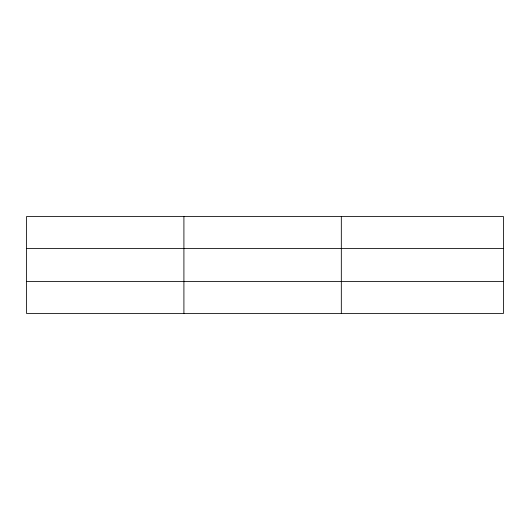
<?xml version="1.0" encoding="UTF-8"?>
<svg xmlns="http://www.w3.org/2000/svg" width="530" height="530" viewBox="0 0 530 530"><rect width="100%" height="100%" fill="white"/><g stroke="black" fill="none" stroke-linecap="round" stroke-linejoin="round"><path stroke-width="0.79" d="M183.91 216.591L183.91 313.409M341.32 216.591L341.32 313.409M503.5 281.463L503.5 313.409L26.5 313.409L26.5 216.591L503.5 216.591L503.5 281.463L26.5 281.463M26.5 248.537L503.5 248.537"/></g></svg>
